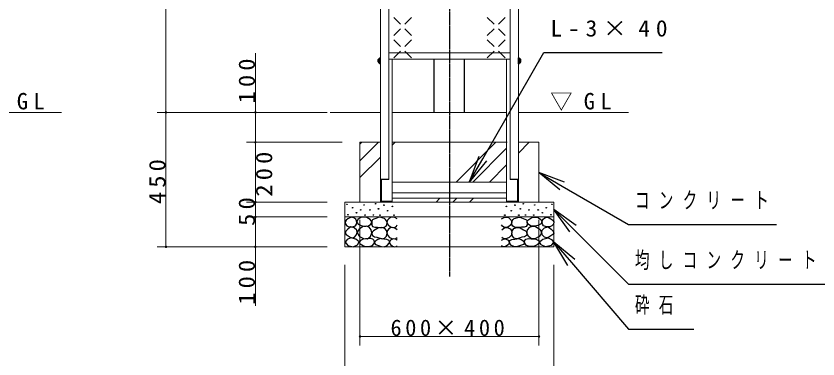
# Model space of a CAD drawing. Units: millimetres at full size. Extents: x -11724 to 54, y -1854 to 8010.
# Drawn here: x -5221 to -2533, y 1611 to 2758 of the extents above; entities that cross this region are included whole.
import ezdxf

# ---------------------------------------------------------------- set-up
doc = ezdxf.new("R2010")
doc.units = ezdxf.units.MM
doc.linetypes.add('USER2', pattern=[6, 3, -1, 1, -1])
doc.layers.add('線', color=2, linetype='Continuous', lineweight=25)
doc.layers.add('補助', color=2, linetype='Continuous', lineweight=13)
doc.styles.add('ＭＳ ゴシック', font='')
doc.styles.get('ＭＳ ゴシック').set_extended_font_data('MS Gothic')

# ---------------------------------------------------------------- blocks, each defined once
blk = doc.blocks.new('dimension_origin')
at = {"color": 0, "linetype": 'Continuous', "lineweight": -2}
blk.add_circle((0, 0), 1.25, dxfattribs=at)

msp = doc.modelspace()

# ---------------------------------------------------------------- linework, layer by layer
at = {"layer": '線', "color": 20, "linetype": 'USER2'}
msp.add_line((-3768.477, 4836.189), (-3768.477, 1886.198), dxfattribs=at)
at = {"layer": '線', "color": 7, "lineweight": 13}
for p, q in [((-3999.977, 3636.189), (-3999.977, 2136.198)), ((-3971.977, 3636.189), (-3971.977, 2211.015)), ((-3564.977, 3636.189), (-3564.977, 2211.015)), ((-3536.977, 3636.189), (-3536.977, 2136.198)), ((-3971.977, 2635.192), (-3564.977, 2635.192)), ((-3564.977, 2614.371), (-3971.977, 2614.371)), ((-3959.977, 2614.38), (-3959.977, 2136.198)), ((-3576.977, 2614.38), (-3576.977, 2136.198)), ((-5068.477, 2436.198), (-5556.448, 2436.198)), ((-3999.977, 2436.198), (-4168.477, 2436.198)), ((-3576.977, 2436.198), (-3959.977, 2436.198)), ((-3168.477, 2436.198), (-3536.977, 2436.198)), ((-4068.477, 2336.198), (-4000.177, 2336.198)), ((-4068.477, 2336.198), (-4068.477, 2136.198)), ((-3961.677, 2336.198), (-3575.277, 2336.198)), ((-3536.777, 2336.198), (-3468.477, 2336.198)), ((-3468.477, 2336.198), (-3468.477, 2136.198)), ((-3971.977, 2212.468), (-3999.977, 2212.468)), ((-3536.977, 2212.468), (-3564.977, 2212.468)), ((-3959.977, 2203.023), (-3576.977, 2203.023)), ((-3959.977, 2167.383), (-3576.977, 2167.383)), ((-4118.477, 2136.198), (-4118.477, 1986.198)), ((-3418.477, 2136.198), (-4118.477, 2136.198)), ((-3959.977, 2136.198), (-3999.977, 2136.198)), ((-3959.977, 2149.223), (-3576.977, 2149.223)), ((-3536.977, 2136.198), (-3576.977, 2136.198)), ((-3418.477, 2136.198), (-3418.477, 1986.198)), ((-3418.477, 2086.198), (-4118.477, 2086.198)), ((-3418.477, 1986.198), (-4118.477, 1986.198))]:
    msp.add_line(p, q, dxfattribs=at)
at = {"layer": '線'}
for p, q in [((-4007.327, 2604.892), (-4007.327, 2612.892)), ((-4001.977, 2617.542), (-4002.977, 2617.542)), ((-4002.977, 2600.242), (-4002.977, 2617.542)), ((-4001.977, 2618.892), (-3999.977, 2618.892)), ((-4001.977, 2598.892), (-4001.977, 2618.892)), ((-4001.977, 2600.242), (-4001.977, 2617.542)), ((-3999.977, 2598.892), (-3999.977, 2618.892)), ((-3819.277, 2436.198), (-3819.277, 2614.371)), ((-3717.677, 2436.198), (-3717.677, 2614.371)), ((-3536.977, 2618.892), (-3534.977, 2618.892)), ((-3536.977, 2598.892), (-3536.977, 2618.892)), ((-3534.977, 2598.892), (-3534.977, 2618.892)), ((-3534.977, 2617.542), (-3533.977, 2617.542)), ((-3534.977, 2600.242), (-3534.977, 2617.542)), ((-3533.977, 2600.242), (-3533.977, 2617.542)), ((-3529.627, 2604.892), (-3529.627, 2612.892)), ((-4001.977, 2600.242), (-4002.977, 2600.242)), ((-4001.977, 2598.892), (-3999.977, 2598.892)), ((-3536.977, 2598.892), (-3534.977, 2598.892)), ((-3534.977, 2600.242), (-3533.977, 2600.242)), ((-3971.977, 2211.015), (-3996.777, 2211.015)), ((-3996.777, 2211.015), (-3996.777, 2137.65)), ((-3540.177, 2211.015), (-3564.977, 2211.015)), ((-3540.177, 2211.015), (-3540.177, 2137.65)), ((-3959.977, 2137.65), (-3996.777, 2137.65)), ((-3540.177, 2137.65), (-3576.977, 2137.65))]:
    msp.add_line(p, q, dxfattribs=at)
for points in [[(-4096.029, 2085.6), (-4102.491, 2083.059), (-4108.702, 2079.58), (-4114.56, 2075.542), (-4118.208, 2070.074), (-4117.196, 2062.492), (-4112.188, 2056.133), (-4105.322, 2053.543), (-4097.613, 2053.281), (-4090, 2053.886), (-4083.671, 2056.45), (-4079.919, 2061.736), (-4078.602, 2068.173), (-4079.45, 2073.379), (-4082.404, 2078.312), (-4088.564, 2083.14)], [(-4056.604, 2085.691), (-4061.509, 2085.074), (-4067.146, 2082.988), (-4075.117, 2077.2), (-4078.769, 2070.284), (-4077.894, 2066.322), (-4074.174, 2061.905), (-4064.683, 2057.132), (-4054.712, 2055.688), (-4047.362, 2055.515), (-4039.846, 2057.039), (-4032.248, 2061.654), (-4028.494, 2067.851), (-4029.463, 2072.504), (-4034.17, 2077.852), (-4044.838, 2084.058)], [(-4004.785, 2085.897), (-4010.046, 2083.667), (-4015.525, 2081.422), (-4021.68, 2079.195), (-4026.444, 2076.052), (-4028.342, 2071.66), (-4028.771, 2066.028), (-4028.475, 2059.899), (-4026.086, 2054.751), (-4018.72, 2051.881), (-4009.618, 2051.529), (-4002.334, 2050.944), (-3995.119, 2050.634), (-3987.01, 2052.013), (-3980.62, 2055.825), (-3977.92, 2061.49), (-3977.577, 2067.997), (-3979.165, 2073.709), (-3982.231, 2078.2), (-3985.633, 2080.687), (-3990.286, 2082.675), (-3997.462, 2084.853)], [(-3532.169, 2085.897), (-3526.908, 2083.667), (-3521.429, 2081.422), (-3515.274, 2079.195), (-3510.51, 2076.052), (-3508.612, 2071.66), (-3508.183, 2066.028), (-3508.479, 2059.899), (-3510.868, 2054.751), (-3518.234, 2051.881), (-3527.336, 2051.529), (-3534.62, 2050.944), (-3541.835, 2050.634), (-3549.944, 2052.013), (-3556.334, 2055.825), (-3559.034, 2061.49), (-3559.377, 2067.997), (-3557.789, 2073.709), (-3554.723, 2078.2), (-3551.321, 2080.687), (-3546.668, 2082.675), (-3539.492, 2084.853)], [(-3480.35, 2085.691), (-3475.445, 2085.074), (-3469.808, 2082.988), (-3461.837, 2077.2), (-3458.186, 2070.284), (-3459.06, 2066.322), (-3462.781, 2061.905), (-3472.272, 2057.132), (-3482.242, 2055.688), (-3489.592, 2055.515), (-3497.108, 2057.039), (-3504.706, 2061.654), (-3508.46, 2067.851), (-3507.491, 2072.504), (-3502.784, 2077.852), (-3492.116, 2084.058)], [(-3440.926, 2085.6), (-3434.464, 2083.059), (-3428.252, 2079.58), (-3422.394, 2075.542), (-3418.746, 2070.074), (-3419.759, 2062.492), (-3424.766, 2056.133), (-3431.632, 2053.543), (-3439.341, 2053.281), (-3446.954, 2053.886), (-3453.283, 2056.45), (-3457.035, 2061.736), (-3458.352, 2068.173), (-3457.504, 2073.379), (-3454.55, 2078.312), (-3448.39, 2083.14)], [(-4098.563, 2052.648), (-4103.892, 2049.855), (-4109.336, 2045.677), (-4115.785, 2038.857), (-4118.208, 2032.053), (-4114.58, 2027.225), (-4108.069, 2022.864), (-4101.431, 2018.576), (-4094.761, 2016.527), (-4087.117, 2018.973), (-4080.82, 2025.399), (-4077.713, 2033.676), (-4079.235, 2042.192), (-4087.393, 2049.443)], [(-4069.308, 2021.361), (-4056.719, 2014.504), (-4043.36, 2013.522), (-4033.076, 2020.976), (-4028.223, 2032.713), (-4030.504, 2043.491), (-4037.414, 2051.633), (-4046.238, 2055.067), (-4057.415, 2053.796), (-4071.17, 2045.741), (-4077.147, 2034.875), (-4074.511, 2027.682)], [(-4005.789, 2049.282), (-4011.283, 2046.489), (-4016.871, 2043.336), (-4023.065, 2039.727), (-4027.413, 2034.956), (-4028.402, 2029.429), (-4026.331, 2023.874), (-4019.613, 2020.116), (-4011.465, 2018.469), (-4005.048, 2016.306), (-3998.761, 2014.144), (-3992.391, 2013.117), (-3985.787, 2014.684), (-3979.609, 2021.916), (-3977.678, 2031.983), (-3979.387, 2040.488), (-3984.706, 2047.12), (-3994.778, 2050.406)], [(-3531.165, 2049.282), (-3525.672, 2046.489), (-3520.083, 2043.336), (-3513.889, 2039.727), (-3509.542, 2034.956), (-3508.552, 2029.429), (-3510.623, 2023.874), (-3517.341, 2020.116), (-3525.489, 2018.469), (-3531.906, 2016.306), (-3538.193, 2014.144), (-3544.563, 2013.117), (-3551.167, 2014.684), (-3557.345, 2021.916), (-3559.276, 2031.983), (-3557.568, 2040.488), (-3552.248, 2047.12), (-3542.176, 2050.406)], [(-3467.646, 2021.361), (-3480.235, 2014.504), (-3493.594, 2013.522), (-3503.878, 2020.976), (-3508.731, 2032.713), (-3506.45, 2043.491), (-3499.541, 2051.633), (-3490.716, 2055.067), (-3479.539, 2053.796), (-3465.785, 2045.741), (-3459.807, 2034.875), (-3462.443, 2027.682)], [(-3438.391, 2052.648), (-3433.062, 2049.855), (-3427.618, 2045.677), (-3421.169, 2038.857), (-3418.746, 2032.053), (-3422.374, 2027.225), (-3428.885, 2022.864), (-3435.523, 2018.576), (-3442.193, 2016.527), (-3449.837, 2018.973), (-3456.134, 2025.399), (-3459.241, 2033.676), (-3457.719, 2042.192), (-3449.561, 2049.443)], [(-4099.382, 2016.715), (-4110.702, 2010.696), (-4117.513, 2001.881), (-4109.027, 1990.611), (-4090.591, 1986.497), (-4076.238, 1992.607), (-4070.812, 2002.979), (-4081.594, 2012.088)], [(-3437.572, 2016.715), (-3426.252, 2010.696), (-3419.441, 2001.881), (-3427.927, 1990.611), (-3446.363, 1986.497), (-3460.716, 1992.607), (-3466.142, 2002.979), (-3455.36, 2012.088)], [(-4042.279, 2012.571), (-4049.814, 2013.197), (-4057.956, 2011.76), (-4066.884, 2007.702), (-4071.2, 2002.299), (-4068.514, 1997.617), (-4062.551, 1993.109), (-4056.072, 1989.266), (-4048.766, 1986.893), (-4036.917, 1987.126), (-4026.602, 1991.217), (-4021.899, 1996.025), (-4019.844, 2001.759), (-4020.904, 2006.907), (-4024.98, 2011.489), (-4033.378, 2014.03)], [(-3999.972, 2014.403), (-4008.44, 2010.808), (-4015.379, 2006.024), (-4018.403, 2003.508), (-4020.244, 2000.078), (-4016.279, 1994.589), (-4006.459, 1990.347), (-3996.72, 1987.121), (-3987.539, 1986.563), (-3976.696, 1991.066), (-3969.97, 1998.726), (-3969.162, 2002.716), (-3970.51, 2007.105), (-3978.151, 2010.882), (-3987.809, 2011.7), (-3994.039, 2012.945)], [(-3536.982, 2014.403), (-3528.514, 2010.808), (-3521.575, 2006.024), (-3518.551, 2003.508), (-3516.71, 2000.078), (-3520.675, 1994.589), (-3530.495, 1990.347), (-3540.234, 1987.121), (-3549.415, 1986.563), (-3560.258, 1991.066), (-3566.985, 1998.726), (-3567.792, 2002.716), (-3566.444, 2007.105), (-3558.803, 2010.882), (-3549.145, 2011.7), (-3542.915, 2012.945)], [(-3494.675, 2012.571), (-3487.141, 2013.197), (-3478.998, 2011.76), (-3470.071, 2007.702), (-3465.754, 2002.299), (-3468.441, 1997.617), (-3474.403, 1993.109), (-3480.882, 1989.266), (-3488.188, 1986.893), (-3500.037, 1987.126), (-3510.352, 1991.217), (-3515.056, 1996.025), (-3517.11, 2001.759), (-3516.05, 2006.907), (-3511.974, 2011.489), (-3503.576, 2014.03)]]:
    msp.add_lwpolyline(points, close=True, dxfattribs=at)
for points in [[(-3943.477, 2079.497), (-3951.904, 2084.352), (-3960.587, 2085.834), (-3966.207, 2084.145), (-3971.36, 2080.447), (-3975.832, 2075.138), (-3977.697, 2068.407), (-3974.029, 2059.636), (-3965.973, 2053.198), (-3957.674, 2050.819), (-3950.448, 2051.931), (-3946.398, 2055.307), (-3943.477, 2059.852)], [(-3593.477, 2079.497), (-3585.05, 2084.352), (-3576.367, 2085.834), (-3570.747, 2084.145), (-3565.594, 2080.447), (-3561.123, 2075.138), (-3559.257, 2068.407), (-3562.925, 2059.636), (-3570.981, 2053.198), (-3579.28, 2050.819), (-3586.506, 2051.931), (-3590.556, 2055.307), (-3593.477, 2059.852)], [(-3943.794, 2043.376), (-3950.934, 2048.838), (-3959.003, 2051.297), (-3965.708, 2050.073), (-3971.677, 2046.227), (-3976.069, 2040.446), (-3977.697, 2033.237), (-3975.033, 2024.629), (-3968.825, 2017.711), (-3961.186, 2013.839), (-3953.616, 2012.958), (-3948.462, 2014.398), (-3943.794, 2017.077)], [(-3593.16, 2043.376), (-3586.02, 2048.838), (-3577.951, 2051.297), (-3571.246, 2050.073), (-3565.277, 2046.227), (-3560.885, 2040.446), (-3559.257, 2033.237), (-3561.921, 2024.629), (-3568.129, 2017.711), (-3575.768, 2013.839), (-3583.338, 2012.958), (-3588.492, 2014.398), (-3593.16, 2017.077)], [(-3943.477, 2008.839), (-3949.495, 2012.158), (-3956.785, 2012.958), (-3965.501, 2008.625), (-3969.776, 2001.869), (-3969.163, 1998.199), (-3966.29, 1993.947), (-3959.128, 1988.476), (-3951.715, 1986.66), (-3947.419, 1987.712), (-3943.477, 1989.828)], [(-3593.477, 2008.839), (-3587.459, 2012.158), (-3580.169, 2012.958), (-3571.453, 2008.625), (-3567.179, 2001.869), (-3567.791, 1998.199), (-3570.664, 1993.947), (-3577.826, 1988.476), (-3585.239, 1986.66), (-3589.535, 1987.712), (-3593.477, 1989.828)]]:
    msp.add_lwpolyline(points, dxfattribs=at)
for centre in [(-4111.871, 2128.375), (-4054.521, 2126.157), (-4016.06, 2130.289), (-3987.95, 2125.694), (-3549.005, 2125.694), (-3520.894, 2130.289), (-3482.433, 2126.157), (-3425.083, 2128.375), (-4092.86, 2116.968), (-4079.869, 2100.175), (-4065.928, 2109.68), (-4034.981, 2109.747), (-4006.059, 2113.261), (-3975.786, 2107.044), (-3959.569, 2121.37), (-3577.385, 2121.37), (-3561.168, 2107.044), (-3530.895, 2113.261), (-3501.973, 2109.747), (-3471.026, 2109.68), (-3457.085, 2100.175), (-3444.094, 2116.968), (-4108.702, 2093.521), (-4051.036, 2092.571), (-4023.358, 2092.718), (-4001.194, 2092.178), (-3954.163, 2092.178), (-3582.791, 2092.178), (-3535.76, 2092.178), (-3513.596, 2092.718), (-3485.918, 2092.571), (-3428.252, 2093.521)]:
    msp.add_circle(centre, 1, dxfattribs=at)
for centre, start, end in [((-3998.391, 2608.892), 117.93242, 155.88589), ((-3538.563, 2608.892), 24.11411, 62.06758), ((-3998.391, 2608.892), 204.11411, 242.06758), ((-3538.563, 2608.892), 297.93242, 335.88589)]:
    msp.add_arc(centre, 9.791, start, end, dxfattribs=at)
at = {"layer": '補助'}
for p, q in [((-4718.477, 2436.198), (-4718.477, 3636.189)), ((-4418.477, 2336.198), (-4418.477, 2633.768)), ((-4228.477, 2436.198), (-4748.477, 2436.198)), ((-4178.477, 2436.197), (-4748.477, 2436.197)), ((-4718.477, 1986.198), (-4718.477, 2436.197)), ((-4178.477, 2436.197), (-4448.477, 2436.197)), ((-4128.477, 2336.198), (-4448.477, 2336.198)), ((-4128.477, 2336.198), (-4448.477, 2336.198)), ((-4418.477, 2136.198), (-4418.477, 2336.198)), ((-4068.477, 2273.829), (-4006.108, 2336.198)), ((-4068.477, 2329.955), (-4062.235, 2336.198)), ((-3959.977, 2326.202), (-3949.982, 2336.198)), ((-3746.396, 2203.023), (-3613.222, 2336.198)), ((-3690.27, 2203.023), (-3576.977, 2316.316)), ((-3536.977, 2300.189), (-3500.969, 2336.198)), ((-4068.477, 2217.702), (-3999.977, 2286.202)), ((-3634.143, 2203.023), (-3576.977, 2260.189)), ((-4178.477, 2136.198), (-4448.477, 2136.198)), ((-4178.477, 2136.198), (-4448.477, 2136.198)), ((-4418.477, 2083.198), (-4418.477, 2139.198)), ((-3813.222, 2136.198), (-3800.196, 2149.223)), ((-3757.095, 2136.198), (-3744.07, 2149.223)), ((-3700.969, 2136.198), (-3687.943, 2149.223)), ((-4178.477, 2086.198), (-4448.477, 2086.198)), ((-4178.477, 2086.198), (-4448.477, 2086.198)), ((-4418.477, 1788.626), (-4418.477, 2086.198)), ((-4068.477, 2076.198), (-4068.477, 1656.198)), ((-3468.477, 2076.198), (-3468.477, 1656.198)), ((-4178.477, 1986.198), (-4748.477, 1986.198)), ((-4178.477, 1986.198), (-4448.477, 1986.198)), ((-4118.477, 1926.198), (-4118.477, 1356.198)), ((-3418.477, 1926.198), (-3418.477, 1356.198)), ((-3468.477, 1686.198), (-4068.477, 1686.198))]:
    msp.add_line(p, q, dxfattribs=at)
at = {"layer": '補助', "lineweight": 25}
for p, q in [((-3955.034, 2753.652), (-3932.534, 2731.152)), ((-3895.034, 2753.652), (-3917.534, 2731.152)), ((-3641.504, 2753.652), (-3619.004, 2731.152)), ((-3581.504, 2753.652), (-3604.004, 2731.152)), ((-3932.534, 2716.152), (-3955.034, 2693.652)), ((-3917.534, 2716.152), (-3895.034, 2693.652)), ((-3619.004, 2716.152), (-3641.504, 2693.652)), ((-3604.004, 2716.152), (-3581.504, 2693.652)), ((-3955.034, 2678.652), (-3932.534, 2656.152)), ((-3895.034, 2678.652), (-3917.534, 2656.152)), ((-3641.504, 2678.652), (-3619.004, 2656.152)), ((-3581.504, 2678.652), (-3604.004, 2656.152)), ((-3932.534, 2641.152), (-3955.034, 2618.652)), ((-3917.534, 2641.152), (-3895.034, 2618.652)), ((-3656.977, 2280.965), (-3451.884, 2636.198)), ((-3619.004, 2641.152), (-3641.504, 2618.652)), ((-3604.004, 2641.152), (-3581.504, 2618.652)), ((-3451.884, 2636.198), (-3421.884, 2636.198)), ((-3421.884, 2636.198), (-3055.3, 2636.198)), ((-3669.967, 2288.465), (-3701.977, 2203.023)), ((-3701.977, 2203.023), (-3656.977, 2280.965)), ((-3643.987, 2273.465), (-3701.977, 2203.023)), ((-3398.035, 2176.413), (-3468.477, 2234.404)), ((-3383.035, 2202.394), (-3468.477, 2234.404)), ((-3468.477, 2234.404), (-3390.535, 2189.404)), ((-3390.535, 2189.404), (-3168.477, 2061.199)), ((-3365.444, 2036.953), (-3418.477, 2111.199)), ((-3344.231, 2058.166), (-3418.477, 2111.199)), ((-3418.477, 2111.199), (-3354.837, 2047.559)), ((-3354.837, 2047.559), (-3168.477, 1861.199)), ((-3168.477, 2061.199), (-3138.477, 2061.199)), ((-3138.477, 2061.199), (-2672.523, 2061.199)), ((-3371.164, 1923.866), (-3418.477, 2001.882)), ((-3348.419, 1943.427), (-3418.477, 2001.882)), ((-3418.477, 2001.882), (-3359.792, 1933.646)), ((-3359.792, 1933.646), (-3168.477, 1711.199)), ((-3168.477, 1861.199), (-3138.477, 1861.199)), ((-3138.477, 1861.199), (-2500.734, 1861.199)), ((-3168.477, 1711.199), (-3138.477, 1711.199)), ((-3138.477, 1711.199), (-2949.852, 1711.199))]:
    msp.add_line(p, q, dxfattribs=at)

# ---------------------------------------------------------------- block references
at = {"layer": '補助', "xscale": 2, "yscale": 2}
for p, rotation in [((-4718.477, 2436.198), 90), ((-4718.477, 2436.197), 270), ((-4418.477, 2436.197), 270), ((-4418.477, 2336.198), 90), ((-4418.477, 2336.198), 270), ((-4418.477, 2136.198), 90), ((-4418.477, 2136.198), 90), ((-4418.477, 2086.198), 270), ((-4418.477, 2086.198), 270), ((-4718.477, 1986.198), 90), ((-4418.477, 1986.198), 90), ((-3468.477, 1686.198), 180)]:
    msp.add_blockref('dimension_origin', p, dxfattribs=dict(at, rotation=rotation))
msp.add_blockref('dimension_origin', (-4068.477, 1686.198), dxfattribs=at)

# ---------------------------------------------------------------- texts
at = {"layer": '補助', "char_height": 54.99, "style": 'ＭＳ ゴシック'}
for s, insert, attachment_point in [('\\T1.5;\\W1.05;L-3×40', (-3430.134, 2744.948), 1), ('\\T1.5;▽GL', (-5330.977, 2441.198), 7), ('\\T1.5;▽GL', (-3430.977, 2441.198), 7), ('\\T1.64;\\W0.65;コンクリート', (-3146.727, 2169.949), 1), ('\\T1.64;\\W0.65;均しコンクリート', (-3146.727, 1969.949), 1), ('\\T1.64;\\W0.65;砕石', (-3146.727, 1819.949), 1), ('\\T1.32;600×400', (-3768.477, 1687.198), 8)]:
    msp.add_mtext(s, dxfattribs=dict(at, insert=insert, attachment_point=attachment_point))
at = {"layer": '補助', "char_height": 54.99, "rotation": 90, "style": 'ＭＳ ゴシック'}
for s, insert, attachment_point in [('\\T1.33;\\W1.1;100', (-4419.477, 2548.054), 8), ('\\T1.33;\\W1.1;200', (-4417.477, 2236.198), 2), ('\\T1.33;\\W1.1;450', (-4719.477, 2211.197), 8), ('\\T1.34;\\W1.1;50', (-4419.477, 2111.198), 8), ('\\T1.33;\\W1.1;100', (-4419.477, 1874.341), 8)]:
    msp.add_mtext(s, dxfattribs=dict(at, insert=insert, attachment_point=attachment_point))

doc.saveas('drawing.dxf')
